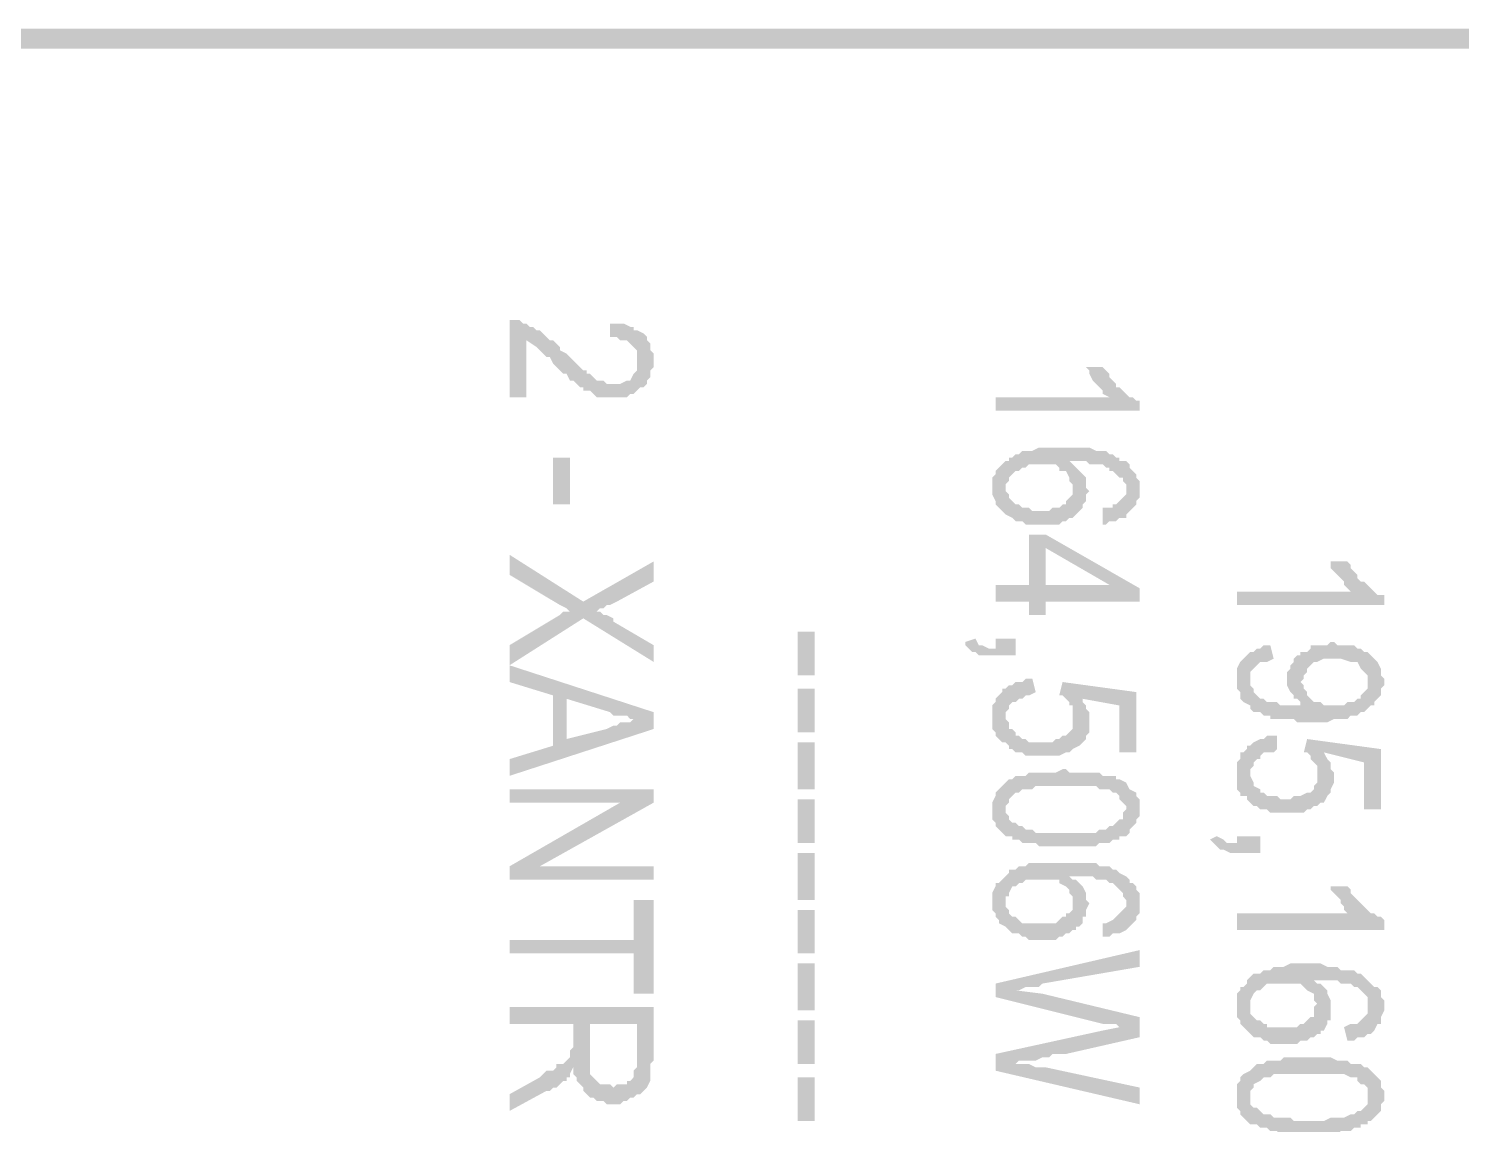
# Model space of a CAD drawing. Header units: inches. Extents: x -186 to 186, y -282 to 282.
# Drawn here: x -68.83 to -53, y -270 to -257.89 of the extents above; entities that cross this region are included whole.
import ezdxf

# ---------------------------------------------------------------- set-up
doc = ezdxf.new("R2010")
doc.units = ezdxf.units.IN
doc.header["$MEASUREMENT"] = 0
doc.layers.add('H', color=7, linetype='CONTINUOUS', lineweight=100)

msp = doc.modelspace()

# ---------------------------------------------------------------- hatches: boundary and pattern name
at = {"layer": 'H', "linetype": 'Continuous'}
for points in [[(186.111, -257.889), (-185.889, -258.111), (-186.111, -257.889)], [(185.889, -258.111), (186.111, -257.889), (-185.889, -258.111)], [(-62.074, -261.852), (-62.111, -261.556), (-62.111, -261.593), (-62.111, -261.63), (-62.111, -261.667), (-62.148, -261.704), (-62.185, -261.778), (-62.222, -261.778), (-62.296, -261.815), (-62.444, -261.815), (-62.481, -261.778), (-62.519, -261.778), (-62.556, -261.778), (-62.593, -261.741), (-62.63, -261.704), (-62.667, -261.704), (-62.667, -261.667), (-62.704, -261.667), (-62.741, -261.63), (-62.778, -261.593), (-62.815, -261.556), (-62.852, -261.519), (-62.889, -261.481), (-62.963, -261.444), (-62.963, -261.407), (-63, -261.37), (-63.037, -261.333), (-63.074, -261.333), (-63.148, -261.259), (-63.185, -261.222), (-63.222, -261.222), (-63.259, -261.185), (-63.296, -261.185), (-63.333, -261.148), (-63.37, -261.148), (-63.407, -261.111), (-63.444, -261.111), (-63.481, -261.111), (-63.519, -261.111), (-63.519, -261.963), (-63.333, -261.963), (-63.333, -261.333), (-63.222, -261.407), (-63.185, -261.444), (-63.148, -261.481), (-63.111, -261.519), (-63.074, -261.519), (-63.037, -261.593), (-63, -261.63), (-62.963, -261.667), (-62.926, -261.704), (-62.889, -261.704), (-62.852, -261.778), (-62.815, -261.778), (-62.778, -261.815), (-62.741, -261.852), (-62.704, -261.852), (-62.704, -261.889), (-62.667, -261.889), (-62.63, -261.889), (-62.593, -261.926), (-62.556, -261.963), (-62.519, -261.963), (-62.481, -261.963), (-62.407, -261.963), (-62.333, -261.963), (-62.296, -261.963), (-62.259, -261.963), (-62.222, -261.963), (-62.185, -261.926), (-62.148, -261.926), (-62.111, -261.889)], [(-61.926, -261.556), (-61.926, -261.481), (-61.963, -261.444), (-61.963, -261.407), (-61.963, -261.37), (-62, -261.333), (-62, -261.296), (-62.037, -261.259), (-62.111, -261.222), (-62.148, -261.222), (-62.148, -261.185), (-62.185, -261.185), (-62.259, -261.148), (-62.296, -261.148), (-62.333, -261.148), (-62.407, -261.148), (-62.407, -261.296), (-62.333, -261.296), (-62.296, -261.333), (-62.222, -261.333), (-62.185, -261.37), (-62.148, -261.407), (-62.111, -261.444), (-62.111, -261.481), (-62.111, -261.519), (-62.111, -261.556), (-62.074, -261.852), (-62.037, -261.852), (-62, -261.815), (-62, -261.778), (-61.963, -261.741), (-61.963, -261.704), (-61.963, -261.667), (-61.926, -261.63)], [(-56.556, -262.111), (-56.556, -262), (-56.593, -262), (-56.63, -261.963), (-56.667, -261.963), (-56.704, -261.926), (-56.741, -261.889), (-56.778, -261.852), (-56.815, -261.852), (-56.815, -261.815), (-56.852, -261.778), (-56.889, -261.741), (-56.889, -261.704), (-56.889, -261.963), (-58.148, -261.963), (-58.148, -262.111)], [(-56.889, -261.704), (-56.926, -261.667), (-56.963, -261.63), (-57.148, -261.63), (-57.111, -261.667), (-57.111, -261.704), (-57.074, -261.778), (-57.037, -261.815), (-57, -261.852), (-56.963, -261.889), (-56.963, -261.926), (-56.889, -261.963)], [(-63.037, -263.148), (-62.852, -263.148), (-62.852, -262.63), (-63.037, -262.63)], [(-57.296, -263.296), (-57.296, -262.963), (-57.296, -263), (-57.296, -263.037), (-57.333, -263.074), (-57.37, -263.111), (-57.37, -263.148), (-57.407, -263.148), (-57.444, -263.185), (-57.481, -263.185), (-57.519, -263.185), (-57.556, -263.222), (-57.741, -263.222), (-57.778, -263.185), (-57.815, -263.185), (-57.852, -263.185), (-57.889, -263.148), (-57.926, -263.148), (-57.963, -263.111), (-58, -263.074), (-58, -263.037), (-58.037, -263), (-58.037, -262.963), (-58.037, -262.667), (-58.074, -262.704), (-58.111, -262.741), (-58.148, -262.778), (-58.148, -262.815), (-58.185, -262.852), (-58.185, -262.889), (-58.185, -262.926), (-58.185, -263), (-58.185, -263.037), (-58.148, -263.111), (-58.148, -263.148), (-58.111, -263.185), (-58.037, -263.259), (-57.963, -263.296), (-57.926, -263.333), (-57.889, -263.333), (-57.852, -263.333), (-57.815, -263.37), (-57.778, -263.37), (-57.741, -263.37), (-57.704, -263.37), (-57.63, -263.37), (-57.593, -263.37), (-57.481, -263.37), (-57.444, -263.37), (-57.407, -263.333), (-57.37, -263.333), (-57.333, -263.296)], [(-57.111, -263), (-57.148, -262.963), (-57.148, -262.889), (-57.148, -262.852), (-57.185, -262.815), (-57.222, -262.778), (-57.259, -262.741), (-57.296, -262.704), (-57.333, -262.667), (-57.37, -262.519), (-57.593, -262.519), (-57.63, -262.519), (-57.667, -262.519), (-57.741, -262.556), (-57.778, -262.556), (-57.815, -262.556), (-57.852, -262.556), (-57.889, -262.593), (-57.926, -262.593), (-57.963, -262.63), (-58, -262.63), (-58, -262.667), (-58.037, -262.667), (-58.037, -262.963), (-58.037, -262.926), (-58, -262.889), (-58, -262.852), (-57.963, -262.815), (-57.926, -262.778), (-57.889, -262.778), (-57.852, -262.741), (-57.815, -262.741), (-57.778, -262.704), (-57.741, -262.704), (-57.556, -262.704), (-57.481, -262.704), (-57.444, -262.741), (-57.444, -262.778), (-57.37, -262.778), (-57.333, -262.852), (-57.333, -262.889), (-57.296, -262.926), (-57.296, -262.963), (-57.296, -263.296), (-57.259, -263.259), (-57.222, -263.222), (-57.185, -263.185), (-57.185, -263.148), (-57.148, -263.111), (-57.148, -263.074), (-57.148, -263.037)], [(-56.704, -262.667), (-56.778, -262.667), (-56.778, -262.63), (-56.815, -262.63), (-56.852, -262.593), (-56.889, -262.593), (-56.926, -262.556), (-56.963, -262.556), (-57, -262.556), (-57.037, -262.556), (-57.111, -262.519), (-57.185, -262.519), (-57.222, -262.519), (-57.37, -262.519), (-57.333, -262.667), (-57.148, -262.667), (-57.111, -262.704), (-57.074, -262.704), (-57.037, -262.704), (-57, -262.704), (-56.963, -262.704), (-56.926, -262.741), (-56.889, -262.741), (-56.889, -262.778), (-56.852, -262.778), (-56.815, -262.815), (-56.778, -262.852), (-56.741, -262.852), (-56.741, -262.889), (-56.704, -262.926), (-56.704, -262.963)], [(-56.556, -263), (-56.556, -262.926), (-56.556, -262.889), (-56.593, -262.852), (-56.593, -262.815), (-56.63, -262.778), (-56.667, -262.741), (-56.667, -262.704), (-56.704, -262.667), (-56.704, -263.037), (-56.741, -263.074), (-56.778, -263.111), (-56.815, -263.148), (-56.852, -263.148), (-56.852, -263.185), (-56.926, -263.185), (-56.963, -263.185), (-56.963, -263.37), (-56.926, -263.37), (-56.889, -263.333), (-56.852, -263.333), (-56.815, -263.333), (-56.778, -263.296), (-56.704, -263.296), (-56.704, -263.259), (-56.667, -263.222), (-56.63, -263.185), (-56.593, -263.148), (-56.593, -263.111), (-56.556, -263.074), (-56.556, -263.037)], [(-56.556, -264.222), (-56.556, -264.074), (-57.593, -263.481), (-57.778, -263.481), (-57.778, -264.037), (-58.148, -264.037), (-58.148, -264.222), (-57.778, -264.222), (-57.778, -264.37), (-57.593, -264.37), (-57.593, -263.63), (-56.889, -264.037)], [(-62.704, -264.222), (-63.519, -263.704), (-63.519, -263.926), (-62.963, -264.259), (-62.889, -264.296), (-62.852, -264.333)], [(-61.926, -264), (-61.926, -263.778), (-62.704, -264.222), (-62.852, -264.333), (-62.889, -264.333), (-62.926, -264.333), (-62.963, -264.37), (-63.519, -264.704), (-63.519, -264.926), (-62.704, -264.407), (-62.556, -264.333), (-62.519, -264.296), (-62.481, -264.296), (-62.444, -264.259), (-62.407, -264.259), (-62.333, -264.222)], [(-56.556, -264.222), (-56.889, -264.037), (-57.593, -264.037), (-57.593, -263.63), (-57.593, -264.222)], [(-54.222, -263.852), (-54.222, -263.815), (-54.259, -263.778), (-54.444, -263.778), (-54.444, -263.815), (-54.444, -263.852), (-54.407, -263.889), (-54.37, -263.926), (-54.333, -263.963), (-54.296, -264), (-54.296, -264.037), (-54.259, -264.074), (-54.222, -264.111)], [(-53.852, -264.259), (-53.852, -264.148), (-53.889, -264.148), (-53.926, -264.148), (-53.963, -264.111), (-54, -264.074), (-54.037, -264.037), (-54.074, -264), (-54.111, -264), (-54.148, -263.963), (-54.148, -263.926), (-54.185, -263.889), (-54.222, -263.852), (-54.222, -264.111), (-55.481, -264.111), (-55.481, -264.259)], [(-61.926, -264.889), (-61.926, -264.704), (-62.37, -264.444), (-62.37, -264.407), (-62.444, -264.37), (-62.481, -264.37), (-62.519, -264.333), (-62.556, -264.333), (-62.704, -264.407)], [(-60.333, -265.037), (-60.148, -265.037), (-60.148, -264.556), (-60.333, -264.556)], [(-57.926, -264.815), (-57.926, -264.63), (-58.148, -264.63), (-58.148, -264.741), (-58.222, -264.741), (-58.296, -264.704), (-58.333, -264.704), (-58.37, -264.63), (-58.481, -264.667), (-58.481, -264.704), (-58.444, -264.741), (-58.407, -264.778), (-58.37, -264.778), (-58.333, -264.815), (-58.296, -264.815), (-58.259, -264.815), (-58.148, -264.815)], [(-55.074, -264.852), (-55.111, -264.704), (-55.185, -264.704), (-55.222, -264.741), (-55.259, -264.741), (-55.296, -264.778), (-55.333, -264.778), (-55.37, -264.815), (-55.407, -264.852), (-55.444, -264.889), (-55.481, -264.963), (-55.481, -265), (-55.481, -265.037), (-55.481, -265.111), (-55.481, -265.148), (-55.481, -265.185), (-55.444, -265.222), (-55.444, -265.296), (-55.407, -265.333), (-55.333, -265.37), (-55.333, -265.074), (-55.333, -265.037), (-55.333, -265), (-55.296, -264.963), (-55.259, -264.926), (-55.222, -264.889), (-55.185, -264.889), (-55.148, -264.889)], [(-54, -264.815), (-54.037, -264.778), (-54.074, -264.778), (-54.111, -264.741), (-54.148, -264.741), (-54.185, -264.704), (-54.222, -264.704), (-54.259, -264.704), (-54.37, -264.704), (-54.407, -264.667), (-54.444, -264.667), (-54.481, -264.704), (-54.519, -264.704), (-54.556, -264.704), (-54.63, -264.704), (-54.667, -264.704), (-54.667, -264.741), (-54.704, -264.778), (-54.778, -264.778), (-54.778, -265.111), (-54.741, -265.074), (-54.741, -265.037), (-54.704, -265), (-54.704, -264.963), (-54.667, -264.926), (-54.63, -264.889), (-54.593, -264.889), (-54.519, -264.852), (-54.333, -264.852), (-54.222, -264.889), (-54.185, -264.889), (-54.148, -264.889), (-54.111, -264.963), (-54.074, -265), (-54.037, -265.037), (-54.037, -265.074), (-54.037, -265.111)], [(-53.852, -265.111), (-53.852, -265.074), (-53.889, -265.037), (-53.889, -265), (-53.889, -264.963), (-53.926, -264.889), (-53.963, -264.852), (-54, -264.815), (-54.037, -265.111), (-54.037, -265.148), (-54.037, -265.185), (-54.074, -265.222), (-54.111, -265.259), (-54.111, -265.296), (-54.148, -265.296), (-54.185, -265.333), (-54.222, -265.333), (-54.259, -265.333), (-54.296, -265.37), (-54.333, -265.37), (-54.407, -265.37), (-54.481, -265.37), (-54.519, -265.37), (-54.556, -265.333), (-54.593, -265.333), (-54.63, -265.333), (-54.667, -265.296), (-54.704, -265.259), (-54.704, -265.37), (-54.889, -265.37), (-54.926, -265.37), (-54.963, -265.37), (-55, -265.37), (-55.037, -265.333), (-55.074, -265.333), (-55.111, -265.333), (-55.148, -265.333), (-55.185, -265.296), (-55.222, -265.296), (-55.296, -265.222), (-55.296, -265.185), (-55.333, -265.148), (-55.333, -265.111), (-55.333, -265.074), (-55.333, -265.37), (-55.333, -265.407), (-55.296, -265.444), (-55.222, -265.444), (-55.185, -265.481), (-55.148, -265.481), (-55.111, -265.481), (-55.111, -265.519), (-55.037, -265.519), (-55, -265.519), (-54.963, -265.519), (-54.926, -265.519), (-54.852, -265.519), (-54.815, -265.556), (-54.481, -265.556), (-54.407, -265.519), (-54.37, -265.519), (-54.333, -265.519), (-54.296, -265.519), (-54.259, -265.519), (-54.222, -265.481), (-54.185, -265.481), (-54.148, -265.481), (-54.111, -265.444), (-54.074, -265.444), (-54.037, -265.407), (-54, -265.37), (-53.963, -265.37), (-53.963, -265.333), (-53.926, -265.296), (-53.889, -265.259), (-53.889, -265.185), (-53.852, -265.148)], [(-54.704, -265.259), (-54.704, -265.222), (-54.741, -265.185), (-54.741, -265.148), (-54.778, -265.111), (-54.778, -264.778), (-54.778, -264.815), (-54.815, -264.815), (-54.852, -264.852), (-54.852, -264.889), (-54.889, -264.926), (-54.889, -264.963), (-54.926, -265), (-54.926, -265.148), (-54.889, -265.222), (-54.852, -265.259), (-54.852, -265.296), (-54.815, -265.296), (-54.778, -265.333), (-54.778, -265.37), (-54.704, -265.37)], [(-61.926, -265.63), (-61.926, -265.444), (-63.519, -264.926), (-63.519, -265.111), (-63.037, -265.259), (-63.037, -265.815), (-62.889, -265.296), (-62.407, -265.444), (-62.37, -265.481), (-62.333, -265.481), (-62.296, -265.481), (-62.222, -265.481), (-62.185, -265.519), (-62.148, -265.519), (-62.111, -265.519)], [(-60.333, -265.667), (-60.148, -265.667), (-60.148, -265.185), (-60.333, -265.185)], [(-57.296, -265.852), (-57.296, -265.481), (-57.296, -265.556), (-57.296, -265.593), (-57.296, -265.63), (-57.333, -265.667), (-57.37, -265.704), (-57.407, -265.704), (-57.444, -265.741), (-57.481, -265.741), (-57.519, -265.778), (-57.593, -265.778), (-57.667, -265.778), (-57.741, -265.778), (-57.778, -265.778), (-57.815, -265.741), (-57.852, -265.741), (-57.889, -265.704), (-57.926, -265.704), (-57.926, -265.667), (-57.963, -265.63), (-58, -265.63), (-58, -265.556), (-58.037, -265.519), (-58.037, -265.481), (-58.037, -265.185), (-58.074, -265.185), (-58.074, -265.222), (-58.111, -265.259), (-58.148, -265.296), (-58.148, -265.333), (-58.185, -265.37), (-58.185, -265.407), (-58.185, -265.444), (-58.185, -265.519), (-58.185, -265.556), (-58.185, -265.63), (-58.148, -265.667), (-58.148, -265.704), (-58.111, -265.741), (-58.074, -265.778), (-58.037, -265.778), (-58, -265.815), (-58, -265.852), (-57.963, -265.852), (-57.926, -265.889), (-57.889, -265.889), (-57.852, -265.889), (-57.815, -265.926), (-57.778, -265.926), (-57.519, -265.926), (-57.481, -265.926), (-57.444, -265.926), (-57.37, -265.889), (-57.333, -265.889)], [(-57.704, -265.222), (-57.741, -265.074), (-57.778, -265.074), (-57.815, -265.074), (-57.852, -265.111), (-57.889, -265.111), (-57.926, -265.111), (-57.963, -265.148), (-58, -265.148), (-58.037, -265.185), (-58.037, -265.481), (-58.037, -265.444), (-58, -265.407), (-58, -265.37), (-57.963, -265.333), (-57.926, -265.333), (-57.889, -265.296), (-57.852, -265.296), (-57.815, -265.259), (-57.778, -265.259)], [(-56.593, -265.889), (-56.593, -265.222), (-57.407, -265.111), (-57.444, -265.259), (-57.407, -265.259), (-57.37, -265.296), (-57.333, -265.333), (-57.333, -265.37), (-57.296, -265.37), (-57.296, -265.407), (-57.296, -265.444), (-57.296, -265.852), (-57.222, -265.815), (-57.185, -265.296), (-56.778, -265.37), (-56.778, -265.889)], [(-61.926, -265.63), (-62.111, -265.519), (-62.148, -265.519), (-62.185, -265.556), (-62.222, -265.556), (-62.296, -265.556), (-62.333, -265.593), (-62.37, -265.593), (-62.444, -265.63), (-62.889, -265.741), (-62.889, -265.296), (-63.037, -265.815), (-63.519, -265.963), (-63.519, -266.148)], [(-57.111, -265.519), (-57.111, -265.481), (-57.111, -265.444), (-57.148, -265.407), (-57.148, -265.37), (-57.185, -265.333), (-57.185, -265.296), (-57.222, -265.815), (-57.185, -265.778), (-57.148, -265.741), (-57.148, -265.704), (-57.111, -265.667), (-57.111, -265.63), (-57.111, -265.556)], [(-60.333, -266.296), (-60.148, -266.296), (-60.148, -265.778), (-60.333, -265.778)], [(-54.593, -266.481), (-54.593, -266.111), (-54.593, -266.185), (-54.593, -266.222), (-54.63, -266.259), (-54.63, -266.296), (-54.667, -266.333), (-54.704, -266.333), (-54.778, -266.37), (-54.815, -266.37), (-54.852, -266.37), (-54.889, -266.407), (-55, -266.407), (-55.037, -266.37), (-55.074, -266.37), (-55.111, -266.37), (-55.148, -266.37), (-55.185, -266.333), (-55.222, -266.333), (-55.222, -266.296), (-55.296, -266.259), (-55.296, -266.222), (-55.333, -266.148), (-55.333, -266.111), (-55.333, -265.815), (-55.37, -265.815), (-55.37, -265.852), (-55.407, -265.889), (-55.444, -265.889), (-55.444, -265.963), (-55.481, -266), (-55.481, -266.037), (-55.481, -266.074), (-55.481, -266.148), (-55.481, -266.185), (-55.481, -266.222), (-55.481, -266.296), (-55.444, -266.333), (-55.444, -266.37), (-55.37, -266.37), (-55.37, -266.407), (-55.333, -266.444), (-55.296, -266.481), (-55.259, -266.481), (-55.222, -266.519), (-55.185, -266.519), (-55.148, -266.519), (-55.111, -266.556), (-55.074, -266.556), (-54.815, -266.556), (-54.778, -266.556), (-54.741, -266.556), (-54.704, -266.519), (-54.667, -266.519), (-54.63, -266.481)], [(-55.037, -265.852), (-55.037, -265.704), (-55.074, -265.704), (-55.111, -265.704), (-55.148, -265.704), (-55.185, -265.741), (-55.222, -265.741), (-55.296, -265.778), (-55.333, -265.815), (-55.333, -266.111), (-55.333, -266.074), (-55.296, -266.037), (-55.296, -266), (-55.259, -265.963), (-55.222, -265.963), (-55.222, -265.926), (-55.185, -265.889), (-55.148, -265.889), (-55.074, -265.889)], [(-53.889, -266.519), (-53.889, -265.852), (-54.704, -265.741), (-54.741, -265.889), (-54.704, -265.889), (-54.667, -265.926), (-54.667, -265.963), (-54.63, -266), (-54.593, -266.037), (-54.593, -266.074), (-54.593, -266.481), (-54.556, -266.444), (-54.519, -266.444), (-54.519, -265.889), (-54.074, -266), (-54.074, -266.519)], [(-54.407, -266.148), (-54.407, -266.111), (-54.444, -266.074), (-54.444, -266.037), (-54.444, -266), (-54.481, -265.963), (-54.519, -265.889), (-54.519, -266.444), (-54.481, -266.37), (-54.444, -266.333), (-54.444, -266.296), (-54.407, -266.222), (-54.407, -266.185)], [(-56.556, -266.519), (-56.556, -266.444), (-56.556, -266.407), (-56.593, -266.37), (-56.593, -266.333), (-56.667, -266.296), (-56.704, -266.222), (-56.778, -266.185), (-56.815, -266.185), (-56.815, -266.148), (-56.852, -266.148), (-56.889, -266.148), (-56.963, -266.148), (-57, -266.111), (-57.037, -266.111), (-57.074, -266.111), (-57.111, -266.111), (-57.333, -266.111), (-57.37, -266.074), (-57.407, -266.074), (-57.481, -266.111), (-57.63, -266.111), (-57.667, -266.111), (-57.741, -266.111), (-57.778, -266.111), (-57.815, -266.148), (-57.852, -266.148), (-57.889, -266.148), (-57.926, -266.148), (-57.963, -266.185), (-58, -266.185), (-58.037, -266.222), (-58.037, -266.519), (-58.037, -266.481), (-58, -266.444), (-58, -266.407), (-57.963, -266.37), (-57.926, -266.333), (-57.889, -266.333), (-57.852, -266.296), (-57.815, -266.296), (-57.778, -266.296), (-57.741, -266.296), (-57.704, -266.259), (-57.667, -266.259), (-57.593, -266.259), (-57.148, -266.259), (-57.111, -266.259), (-57.037, -266.259), (-57, -266.296), (-56.963, -266.296), (-56.926, -266.296), (-56.889, -266.296), (-56.852, -266.333), (-56.815, -266.333), (-56.778, -266.37), (-56.778, -266.407), (-56.741, -266.444), (-56.704, -266.481), (-56.704, -266.815), (-56.667, -266.778), (-56.667, -266.741), (-56.63, -266.704), (-56.593, -266.667), (-56.593, -266.63), (-56.556, -266.593), (-56.556, -266.556)], [(-61.926, -266.444), (-61.926, -266.296), (-63.519, -266.296), (-63.519, -266.444), (-62.296, -266.444)], [(-56.704, -266.815), (-56.704, -266.519), (-56.741, -266.556), (-56.741, -266.63), (-56.778, -266.63), (-56.815, -266.667), (-56.852, -266.704), (-56.889, -266.704), (-56.926, -266.741), (-56.963, -266.741), (-57, -266.741), (-57.037, -266.778), (-57.148, -266.778), (-57.185, -266.778), (-57.556, -266.778), (-57.593, -266.778), (-57.704, -266.778), (-57.741, -266.741), (-57.778, -266.741), (-57.815, -266.741), (-57.852, -266.704), (-57.889, -266.704), (-57.926, -266.667), (-57.963, -266.667), (-58, -266.63), (-58, -266.593), (-58.037, -266.556), (-58.037, -266.222), (-58.074, -266.259), (-58.111, -266.296), (-58.148, -266.333), (-58.148, -266.37), (-58.185, -266.444), (-58.185, -266.481), (-58.185, -266.556), (-58.185, -266.63), (-58.148, -266.667), (-58.148, -266.704), (-58.037, -266.815), (-57.963, -266.815), (-57.963, -266.852), (-57.926, -266.852), (-57.889, -266.852), (-57.852, -266.889), (-57.815, -266.889), (-57.778, -266.889), (-57.704, -266.889), (-57.667, -266.926), (-57.63, -266.926), (-57.593, -266.926), (-57.148, -266.926), (-57.111, -266.926), (-57.037, -266.926), (-57, -266.889), (-56.963, -266.889), (-56.926, -266.889), (-56.889, -266.889), (-56.852, -266.852), (-56.815, -266.852), (-56.778, -266.852), (-56.778, -266.815), (-56.741, -266.815)], [(-61.926, -266.444), (-62.296, -266.444), (-63.519, -267.148), (-63.185, -267.148)], [(-60.333, -266.889), (-60.148, -266.889), (-60.148, -266.407), (-60.333, -266.407)], [(-55.222, -267), (-55.222, -266.815), (-55.481, -266.815), (-55.481, -266.889), (-55.556, -266.889), (-55.593, -266.889), (-55.63, -266.852), (-55.704, -266.815), (-55.778, -266.852), (-55.741, -266.889), (-55.704, -266.926), (-55.667, -266.963), (-55.63, -266.963), (-55.556, -267), (-55.481, -267)], [(-60.333, -267.519), (-60.148, -267.519), (-60.148, -267), (-60.333, -267)], [(-61.926, -267.296), (-61.926, -267.148), (-63.185, -267.148), (-63.519, -267.148), (-63.519, -267.296)], [(-57.296, -267.852), (-57.296, -267.519), (-57.296, -267.556), (-57.296, -267.63), (-57.333, -267.667), (-57.37, -267.667), (-57.37, -267.704), (-57.407, -267.704), (-57.444, -267.741), (-57.481, -267.778), (-57.519, -267.778), (-57.556, -267.778), (-57.741, -267.778), (-57.778, -267.778), (-57.815, -267.778), (-57.852, -267.778), (-57.889, -267.741), (-57.926, -267.704), (-57.963, -267.704), (-58, -267.667), (-58, -267.63), (-58.037, -267.593), (-58.037, -267.556), (-58.037, -267.259), (-58.074, -267.296), (-58.111, -267.333), (-58.148, -267.333), (-58.148, -267.37), (-58.185, -267.444), (-58.185, -267.481), (-58.185, -267.519), (-58.185, -267.593), (-58.185, -267.63), (-58.148, -267.667), (-58.148, -267.704), (-58.111, -267.741), (-58.111, -267.778), (-58.037, -267.815), (-58, -267.852), (-57.963, -267.889), (-57.926, -267.889), (-57.889, -267.889), (-57.852, -267.926), (-57.815, -267.926), (-57.778, -267.963), (-57.741, -267.963), (-57.704, -267.963), (-57.63, -267.963), (-57.593, -267.963), (-57.481, -267.963), (-57.444, -267.926), (-57.407, -267.926), (-57.37, -267.889), (-57.333, -267.889)], [(-57.111, -267.556), (-57.148, -267.519), (-57.148, -267.481), (-57.148, -267.444), (-57.185, -267.37), (-57.222, -267.333), (-57.259, -267.296), (-57.296, -267.296), (-57.333, -267.259), (-57.37, -267.111), (-57.593, -267.111), (-57.63, -267.111), (-57.667, -267.111), (-57.741, -267.111), (-57.778, -267.111), (-57.815, -267.148), (-57.852, -267.148), (-57.889, -267.148), (-57.926, -267.185), (-57.963, -267.185), (-58, -267.185), (-58, -267.222), (-58.037, -267.259), (-58.037, -267.556), (-58.037, -267.481), (-58, -267.481), (-58, -267.444), (-57.963, -267.37), (-57.926, -267.37), (-57.889, -267.333), (-57.852, -267.333), (-57.815, -267.296), (-57.778, -267.296), (-57.741, -267.296), (-57.556, -267.296), (-57.481, -267.296), (-57.444, -267.296), (-57.444, -267.333), (-57.37, -267.37), (-57.333, -267.407), (-57.333, -267.444), (-57.296, -267.481), (-57.296, -267.519), (-57.296, -267.852), (-57.259, -267.852), (-57.259, -267.815), (-57.222, -267.815), (-57.185, -267.778), (-57.185, -267.704), (-57.148, -267.704), (-57.148, -267.667), (-57.148, -267.63)], [(-56.704, -267.259), (-56.778, -267.222), (-56.815, -267.185), (-56.852, -267.185), (-56.889, -267.148), (-56.926, -267.148), (-56.963, -267.148), (-57, -267.148), (-57.037, -267.111), (-57.111, -267.111), (-57.185, -267.111), (-57.222, -267.111), (-57.37, -267.111), (-57.333, -267.259), (-57.148, -267.259), (-57.111, -267.259), (-57.074, -267.259), (-57.037, -267.296), (-57, -267.296), (-56.963, -267.296), (-56.926, -267.296), (-56.889, -267.333), (-56.852, -267.333), (-56.815, -267.37), (-56.778, -267.407), (-56.741, -267.444), (-56.741, -267.481), (-56.704, -267.519), (-56.704, -267.556)], [(-56.556, -267.556), (-56.556, -267.481), (-56.556, -267.444), (-56.593, -267.407), (-56.593, -267.37), (-56.63, -267.333), (-56.667, -267.333), (-56.667, -267.296), (-56.704, -267.259), (-56.704, -267.593), (-56.741, -267.63), (-56.778, -267.667), (-56.815, -267.704), (-56.852, -267.741), (-56.926, -267.778), (-56.963, -267.778), (-56.963, -267.926), (-56.926, -267.926), (-56.889, -267.926), (-56.852, -267.889), (-56.815, -267.889), (-56.778, -267.889), (-56.704, -267.852), (-56.667, -267.815), (-56.63, -267.778), (-56.593, -267.741), (-56.593, -267.704), (-56.556, -267.667), (-56.556, -267.593)], [(-54.222, -267.444), (-54.222, -267.407), (-54.259, -267.37), (-54.444, -267.37), (-54.444, -267.407), (-54.407, -267.444), (-54.37, -267.481), (-54.333, -267.519), (-54.333, -267.556), (-54.296, -267.593), (-54.296, -267.63), (-54.259, -267.667), (-54.222, -267.667)], [(-61.926, -268.556), (-61.926, -267.519), (-62.148, -267.519), (-62.148, -267.963), (-63.519, -267.963), (-63.519, -268.111), (-62.148, -268.111), (-62.148, -268.556)], [(-53.852, -267.852), (-53.852, -267.741), (-53.889, -267.704), (-53.926, -267.704), (-53.963, -267.667), (-54, -267.667), (-54.037, -267.63), (-54.074, -267.593), (-54.111, -267.556), (-54.148, -267.519), (-54.185, -267.481), (-54.222, -267.444), (-54.222, -267.667), (-55.481, -267.667), (-55.481, -267.852)], [(-60.333, -268.111), (-60.148, -268.111), (-60.148, -267.63), (-60.333, -267.63)], [(-56.556, -268.259), (-56.556, -268.074), (-58.148, -268.444), (-57.926, -268.519), (-57.889, -268.519), (-57.815, -268.481), (-57.778, -268.481), (-57.741, -268.481), (-57.704, -268.481), (-57.667, -268.481), (-57.63, -268.444)], [(-60.333, -268.741), (-60.148, -268.741), (-60.148, -268.222), (-60.333, -268.222)], [(-54.444, -268.704), (-54.444, -268.667), (-54.444, -268.63), (-54.481, -268.556), (-54.481, -268.519), (-54.519, -268.481), (-54.556, -268.444), (-54.593, -268.444), (-54.63, -268.407), (-54.667, -268.222), (-54.889, -268.222), (-54.963, -268.259), (-55, -268.259), (-55.037, -268.259), (-55.074, -268.259), (-55.111, -268.296), (-55.148, -268.296), (-55.185, -268.296), (-55.222, -268.333), (-55.259, -268.333), (-55.296, -268.333), (-55.333, -268.37), (-55.37, -268.407), (-55.333, -268.704), (-55.333, -268.63), (-55.296, -268.556), (-55.259, -268.519), (-55.222, -268.519), (-55.185, -268.481), (-55.148, -268.444), (-55.111, -268.444), (-55.037, -268.444), (-54.852, -268.444), (-54.815, -268.444), (-54.778, -268.444), (-54.741, -268.481), (-54.704, -268.519), (-54.63, -268.556), (-54.63, -268.593), (-54.63, -268.63), (-54.593, -268.667), (-54.593, -269), (-54.556, -269), (-54.556, -268.963), (-54.519, -268.963), (-54.481, -268.889), (-54.481, -268.852), (-54.444, -268.852), (-54.444, -268.815), (-54.444, -268.778)], [(-54.037, -268.407), (-54.074, -268.37), (-54.111, -268.333), (-54.148, -268.333), (-54.185, -268.296), (-54.222, -268.296), (-54.259, -268.296), (-54.333, -268.296), (-54.37, -268.259), (-54.407, -268.259), (-54.481, -268.259), (-54.556, -268.222), (-54.667, -268.222), (-54.63, -268.407), (-54.481, -268.407), (-54.444, -268.407), (-54.37, -268.407), (-54.333, -268.444), (-54.296, -268.444), (-54.259, -268.444), (-54.222, -268.444), (-54.185, -268.481), (-54.148, -268.481), (-54.111, -268.519), (-54.074, -268.556), (-54.037, -268.593), (-54.037, -268.63), (-54.037, -268.667), (-54.037, -268.704)], [(-56.556, -269.037), (-56.556, -268.815), (-57.63, -268.556), (-57.926, -268.519), (-58.148, -268.444), (-58.148, -268.593), (-56.963, -268.889), (-56.926, -268.889), (-56.889, -268.889), (-56.852, -268.889), (-56.815, -268.889), (-56.778, -268.926)], [(-54.593, -269), (-54.593, -268.667), (-54.63, -268.704), (-54.63, -268.778), (-54.63, -268.815), (-54.667, -268.815), (-54.704, -268.852), (-54.741, -268.889), (-54.778, -268.889), (-54.815, -268.926), (-54.852, -268.926), (-55.037, -268.926), (-55.074, -268.926), (-55.148, -268.926), (-55.148, -268.889), (-55.185, -268.889), (-55.222, -268.852), (-55.259, -268.852), (-55.296, -268.815), (-55.333, -268.778), (-55.333, -268.741), (-55.333, -268.704), (-55.37, -268.407), (-55.37, -268.444), (-55.407, -268.481), (-55.444, -268.481), (-55.444, -268.519), (-55.481, -268.556), (-55.481, -268.63), (-55.481, -268.667), (-55.481, -268.741), (-55.481, -268.778), (-55.481, -268.815), (-55.444, -268.852), (-55.444, -268.889), (-55.407, -268.926), (-55.37, -268.963), (-55.296, -269.037), (-55.222, -269.037), (-55.185, -269.074), (-55.148, -269.074), (-55.111, -269.111), (-55.037, -269.111), (-55, -269.111), (-54.963, -269.111), (-54.889, -269.111), (-54.815, -269.111), (-54.778, -269.074), (-54.704, -269.074), (-54.667, -269.037), (-54.63, -269.037)], [(-53.852, -268.704), (-53.852, -268.63), (-53.889, -268.593), (-53.889, -268.556), (-53.889, -268.519), (-53.926, -268.481), (-53.963, -268.481), (-54, -268.444), (-54.037, -268.407), (-54.037, -268.741), (-54.037, -268.778), (-54.074, -268.815), (-54.111, -268.852), (-54.148, -268.889), (-54.185, -268.889), (-54.222, -268.889), (-54.296, -268.926), (-54.259, -269.074), (-54.222, -269.074), (-54.185, -269.074), (-54.148, -269.037), (-54.111, -269.037), (-54.074, -269.037), (-54.037, -269), (-54, -269), (-53.963, -268.963), (-53.926, -268.889), (-53.889, -268.889), (-53.889, -268.815), (-53.852, -268.741)], [(-61.926, -269.296), (-61.926, -268.704), (-63.519, -268.704), (-63.519, -268.889), (-62.815, -268.889), (-62.815, -269.074), (-62.815, -269.37), (-62.815, -269.407), (-62.815, -269.444), (-62.778, -269.481), (-62.778, -269.519), (-62.741, -269.556), (-62.704, -269.593), (-62.704, -269.63), (-62.667, -269.667), (-62.63, -268.889), (-62.111, -268.889), (-62.111, -269.296), (-62.111, -269.667), (-62.074, -269.667), (-62.037, -269.63), (-62, -269.593), (-61.963, -269.519), (-61.963, -269.481), (-61.963, -269.444), (-61.963, -269.333)], [(-62.111, -269.667), (-62.111, -269.296), (-62.111, -269.37), (-62.148, -269.407), (-62.148, -269.444), (-62.148, -269.481), (-62.185, -269.519), (-62.222, -269.519), (-62.222, -269.556), (-62.296, -269.556), (-62.333, -269.556), (-62.37, -269.593), (-62.407, -269.556), (-62.444, -269.556), (-62.481, -269.556), (-62.519, -269.556), (-62.593, -269.481), (-62.63, -269.444), (-62.63, -269.407), (-62.63, -269.37), (-62.63, -268.889), (-62.667, -269.667), (-62.63, -269.704), (-62.593, -269.704), (-62.556, -269.741), (-62.519, -269.741), (-62.481, -269.741), (-62.444, -269.778), (-62.296, -269.778), (-62.259, -269.741), (-62.222, -269.741), (-62.185, -269.704), (-62.148, -269.704)], [(-60.333, -269.333), (-60.148, -269.333), (-60.148, -268.852), (-60.333, -268.852)], [(-56.556, -269.037), (-56.778, -268.926), (-56.963, -268.963), (-58.148, -269.222), (-57.926, -269.333), (-57.889, -269.296), (-57.815, -269.296), (-57.778, -269.296), (-57.741, -269.296), (-57.704, -269.296), (-57.63, -269.259), (-57.593, -269.259), (-57.556, -269.259), (-57.519, -269.222), (-57.481, -269.222), (-57.407, -269.222), (-57.37, -269.222)], [(-62.815, -269.37), (-62.815, -269.074), (-62.815, -269.148), (-62.852, -269.185), (-62.852, -269.222), (-62.852, -269.259), (-62.889, -269.296), (-62.926, -269.333), (-62.963, -269.333), (-63, -269.333), (-63, -269.37), (-63.037, -269.407), (-63.111, -269.407), (-63.148, -269.444), (-63.185, -269.481), (-63.519, -269.667), (-63.519, -269.852), (-63.111, -269.63), (-63.074, -269.63), (-63.037, -269.593), (-63, -269.593), (-62.963, -269.556), (-62.926, -269.519), (-62.889, -269.519), (-62.889, -269.481), (-62.852, -269.481), (-62.852, -269.444)], [(-56.556, -269.778), (-56.556, -269.593), (-57.593, -269.37), (-57.63, -269.37), (-57.667, -269.37), (-57.704, -269.37), (-57.778, -269.333), (-57.815, -269.333), (-57.852, -269.333), (-57.889, -269.333), (-57.926, -269.333), (-58.148, -269.222), (-58.148, -269.407)], [(-53.852, -269.704), (-53.852, -269.63), (-53.889, -269.593), (-53.889, -269.556), (-53.889, -269.519), (-53.963, -269.444), (-54, -269.407), (-54.037, -269.37), (-54.074, -269.37), (-54.111, -269.333), (-54.148, -269.333), (-54.185, -269.333), (-54.222, -269.333), (-54.259, -269.296), (-54.296, -269.296), (-54.333, -269.296), (-54.37, -269.296), (-54.444, -269.259), (-54.63, -269.259), (-54.667, -269.259), (-54.704, -269.259), (-54.778, -269.259), (-54.963, -269.259), (-55, -269.296), (-55.037, -269.296), (-55.074, -269.296), (-55.111, -269.296), (-55.148, -269.296), (-55.185, -269.333), (-55.222, -269.333), (-55.259, -269.333), (-55.296, -269.37), (-55.333, -269.407), (-55.333, -269.704), (-55.333, -269.667), (-55.333, -269.63), (-55.296, -269.593), (-55.296, -269.556), (-55.222, -269.519), (-55.185, -269.481), (-55.148, -269.481), (-55.111, -269.481), (-55.074, -269.444), (-55.037, -269.444), (-55, -269.444), (-54.963, -269.444), (-54.889, -269.444), (-54.444, -269.444), (-54.407, -269.444), (-54.37, -269.444), (-54.333, -269.444), (-54.296, -269.444), (-54.222, -269.481), (-54.185, -269.481), (-54.148, -269.481), (-54.148, -269.519), (-54.111, -269.556), (-54.074, -269.556), (-54.037, -269.593), (-54.037, -269.63), (-54.037, -269.963), (-54, -269.963), (-53.963, -269.926), (-53.926, -269.889), (-53.889, -269.852), (-53.889, -269.815), (-53.889, -269.778), (-53.852, -269.741)], [(-60.333, -269.963), (-60.148, -269.963), (-60.148, -269.481), (-60.333, -269.481)], [(-54.037, -269.963), (-54.037, -269.667), (-54.037, -269.704), (-54.037, -269.741), (-54.037, -269.778), (-54.074, -269.815), (-54.111, -269.852), (-54.148, -269.852), (-54.185, -269.889), (-54.222, -269.889), (-54.296, -269.926), (-54.333, -269.926), (-54.37, -269.926), (-54.444, -269.926), (-54.519, -269.963), (-54.852, -269.963), (-54.889, -269.926), (-55, -269.926), (-55.037, -269.926), (-55.074, -269.926), (-55.111, -269.889), (-55.148, -269.889), (-55.185, -269.889), (-55.222, -269.852), (-55.259, -269.815), (-55.296, -269.815), (-55.333, -269.778), (-55.333, -269.741), (-55.333, -269.407), (-55.407, -269.444), (-55.444, -269.481), (-55.444, -269.519), (-55.481, -269.556), (-55.481, -269.593), (-55.481, -269.63), (-55.481, -269.741), (-55.481, -269.778), (-55.481, -269.815), (-55.444, -269.852), (-55.444, -269.889), (-55.407, -269.926), (-55.37, -269.963), (-55.333, -270), (-55.296, -270), (-55.259, -270), (-55.222, -270.037), (-55.185, -270.037), (-55.148, -270.037), (-55.111, -270.074), (-55.074, -270.074), (-55.037, -270.074), (-55, -270.111), (-54.963, -270.111), (-54.889, -270.111), (-54.444, -270.111), (-54.407, -270.111), (-54.37, -270.111), (-54.333, -270.074), (-54.259, -270.074), (-54.222, -270.074), (-54.185, -270.037), (-54.148, -270.037), (-54.111, -270.037), (-54.111, -270), (-54.074, -270), (-54.037, -270)]]:
    msp.add_hatch(color=0, dxfattribs=at).paths.add_polyline_path(points)

doc.saveas('drawing.dxf')
